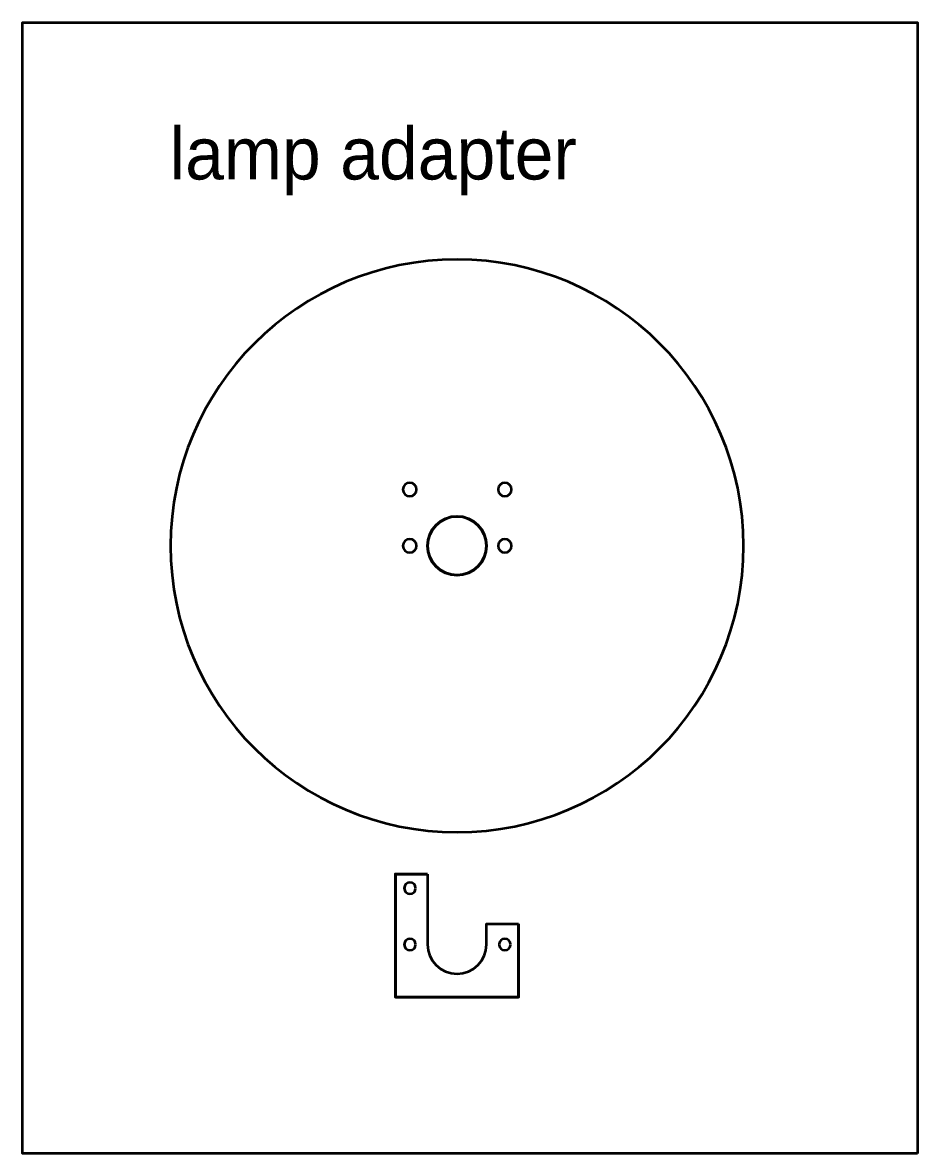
# Model space of a CAD drawing. Header units: inches. Extents: x -163 to 429, y 207 to 456.
# Drawn here: x -163.3 to 34.2, y 206.7 to 456.5 of the extents above; entities that cross this region are included whole.
import ezdxf

# ---------------------------------------------------------------- set-up
doc = ezdxf.new("R2010")
doc.units = ezdxf.units.IN
doc.header["$MEASUREMENT"] = 0
doc.layers.add('Livello 1', color=7, linetype='Continuous')

# ---------------------------------------------------------------- blocks, each defined once
blk = doc.blocks.new('block 2')
at = {"layer": 'Livello 1', "color": 250, "lineweight": 35}
for points in [[(-76.36, 353.33), (-76.36, 352.5), (-77.04, 351.83), (-77.86, 351.83), (-78.69, 351.83), (-79.36, 352.5), (-79.36, 353.33), (-79.36, 354.16), (-78.69, 354.83), (-77.86, 354.83), (-77.04, 354.83), (-76.36, 354.16), (-76.36, 353.33)], [(-55.37, 353.33), (-55.37, 352.5), (-56.05, 351.83), (-56.87, 351.83), (-57.7, 351.83), (-58.37, 352.5), (-58.37, 353.33), (-58.37, 354.16), (-57.7, 354.83), (-56.87, 354.83), (-56.05, 354.83), (-55.37, 354.16), (-55.37, 353.33)], [(-76.36, 340.89), (-76.36, 340.06), (-77.04, 339.39), (-77.86, 339.39), (-78.69, 339.39), (-79.36, 340.06), (-79.36, 340.89), (-79.36, 341.72), (-78.69, 342.39), (-77.86, 342.39), (-77.04, 342.39), (-76.36, 341.72), (-76.36, 340.89)], [(-55.37, 340.89), (-55.37, 340.06), (-56.05, 339.39), (-56.87, 339.39), (-57.7, 339.39), (-58.37, 340.06), (-58.37, 340.89), (-58.37, 341.72), (-57.7, 342.39), (-56.87, 342.39), (-56.05, 342.39), (-55.37, 341.72), (-55.37, 340.89)]]:
    blk.add_open_spline(points, degree=3, knots=[0, 0, 0, 0, 1, 1, 1, 2, 2, 2, 3, 3, 3, 4, 4, 4, 4], dxfattribs=at)
blk = doc.blocks.new('block 3')
at = {"layer": 'Livello 1', "color": 250, "lineweight": 40}
blk.add_lwpolyline([(-53.82, 257.36), (-53.82, 241.2), (-81.01, 241.2), (-81.01, 268.39), (-73.92, 268.39)], dxfattribs=at)
at = {"layer": 'Livello 1', "color": 250, "lineweight": 35}
for points, knots in [([(-73.92, 268.39), (-73.92, 268.39), (-73.92, 252.83), (-73.92, 252.83), (-73.92, 249.24), (-71.01, 246.33), (-67.42, 246.33), (-63.83, 246.33), (-60.92, 249.24), (-60.92, 252.83), (-60.92, 252.83), (-60.92, 257.36), (-60.92, 257.36), (-60.92, 257.36), (-53.82, 257.36), (-53.82, 257.36)], [0, 0, 0, 0, 1, 1, 1, 2, 2, 2, 3, 3, 3, 4, 4, 4, 5, 5, 5, 5]), ([(-76.56, 265.27), (-76.56, 264.58), (-77.11, 264.02), (-77.81, 264.02), (-78.5, 264.02), (-79.06, 264.58), (-79.06, 265.27), (-79.06, 265.96), (-78.5, 266.52), (-77.81, 266.52), (-77.11, 266.52), (-76.56, 265.96), (-76.56, 265.27)], [0, 0, 0, 0, 1, 1, 1, 2, 2, 2, 3, 3, 3, 4, 4, 4, 4]), ([(-76.56, 252.83), (-76.56, 252.14), (-77.11, 251.58), (-77.81, 251.58), (-78.5, 251.58), (-79.06, 252.14), (-79.06, 252.83), (-79.06, 253.52), (-78.5, 254.08), (-77.81, 254.08), (-77.11, 254.08), (-76.56, 253.52), (-76.56, 252.83)], [0, 0, 0, 0, 1, 1, 1, 2, 2, 2, 3, 3, 3, 4, 4, 4, 4]), ([(-55.62, 252.83), (-55.62, 252.14), (-56.18, 251.58), (-56.87, 251.58), (-57.56, 251.58), (-58.12, 252.14), (-58.12, 252.83), (-58.12, 253.52), (-57.56, 254.08), (-56.87, 254.08), (-56.18, 254.08), (-55.62, 253.52), (-55.62, 252.83)], [0, 0, 0, 0, 1, 1, 1, 2, 2, 2, 3, 3, 3, 4, 4, 4, 4])]:
    blk.add_open_spline(points, degree=3, knots=knots, dxfattribs=at)

msp = doc.modelspace()

# ---------------------------------------------------------------- linework, layer by layer
at = {"layer": 'Livello 1', "color": 250, "lineweight": 35}
msp.add_lwpolyline([(34.22, 206.69), (-163.34, 206.69), (-163.34, 456.46), (34.22, 456.46), (34.22, 206.69)], dxfattribs=at)
msp.add_open_spline([(-4.17, 340.89), (-4.17, 305.96), (-32.48, 277.64), (-67.42, 277.64), (-102.35, 277.64), (-130.67, 305.96), (-130.67, 340.89), (-130.67, 375.82), (-102.35, 404.14), (-67.42, 404.14), (-32.48, 404.14), (-4.17, 375.82), (-4.17, 340.89)], degree=3, knots=[0, 0, 0, 0, 1, 1, 1, 2, 2, 2, 3, 3, 3, 4, 4, 4, 4], dxfattribs=at)
at = {"layer": 'Livello 1', "color": 250, "lineweight": 40}
msp.add_open_spline([(-60.92, 340.89), (-60.92, 337.3), (-63.83, 334.39), (-67.42, 334.39), (-71.01, 334.39), (-73.92, 337.3), (-73.92, 340.89), (-73.92, 344.48), (-71.01, 347.39), (-67.42, 347.39), (-63.83, 347.39), (-60.92, 344.48), (-60.92, 340.89)], degree=3, knots=[0, 0, 0, 0, 1, 1, 1, 2, 2, 2, 3, 3, 3, 4, 4, 4, 4], dxfattribs=at)

# ---------------------------------------------------------------- block references
at = {"layer": 'Livello 1'}
for name in ['block 2', 'block 3']:
    msp.add_blockref(name, (0, 0), dxfattribs=at)

# ---------------------------------------------------------------- texts
at = {"layer": 'Livello 1', "color": 250, "insert": (-130.88, 418.33), "char_height": 11.5147, "attachment_point": 7}
msp.add_mtext('\\fMyriad Pro|b0|i0|c0|p34;\\W1;lamp adapter', dxfattribs=at)

doc.saveas('drawing.dxf')
